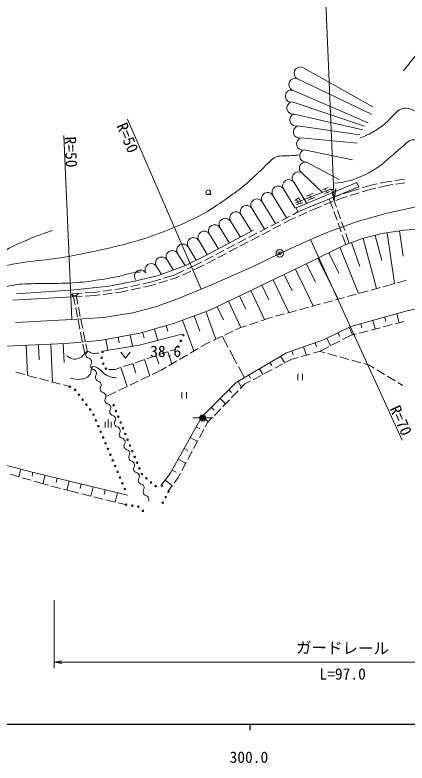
# Model space of a CAD drawing. Units: millimetres at full size, sheet at 1:1000; details may follow other scales. Extents: x 40000 to 680000, y 20000 to 380000.
# Drawn here: x 330108 to 393350, y 198715 to 319446 of the extents above; entities that cross this region are included whole.
import ezdxf
from ezdxf.enums import TextEntityAlignment as Align

# ---------------------------------------------------------------- set-up
doc = ezdxf.new("R2010")
doc.units = ezdxf.units.MM
doc.header["$LTSCALE"] = 1000
doc.header["$PDMODE"] = 32
doc.header["$PDSIZE"] = 500
doc.linetypes.add('CHAIN', pattern=[18.5, 12, -1.5, 3.5, -1.5])
for name, color, linetype, lineweight in [('M-BGD', 7, 'Continuous', 13), ('M-BMK', 2, 'CHAIN', 13), ('M-BMK-SRVR', 3, 'Continuous', 13), ('M-STR-HTXT', 7, 'Continuous', 13), ('M-TTL-BAND', 7, 'Continuous', 25)]:
    doc.layers.add(name, color=color, linetype=linetype, lineweight=lineweight)
doc.layers.add('M-BGD-HTXT', color=7, linetype='Continuous')
doc.styles.add('ＭＳ ゴシック', font='')
doc.styles.get('ＭＳ ゴシック').set_extended_font_data('MS Gothic')

# ---------------------------------------------------------------- blocks, each defined once
blk = doc.blocks.new('open_arrow')
at = {"color": 0, "linetype": 'Continuous', "lineweight": -2}
blk.add_lwpolyline([(7.5, 1.25), (0, 0), (7.5, -1.25)], dxfattribs=at)

msp = doc.modelspace()

# ---------------------------------------------------------------- linework, layer by layer
at = {"layer": 'M-BGD'}
for p, q in [((398094, 317193), (392757, 310405)), ((376534, 310961), (387810, 304617)), ((375708, 309139), (387619, 303415)), ((374883, 307318), (387085, 302022)), ((374803, 305425), (386479, 301483)), ((375133, 303452), (386226, 300897)), ((375759, 301558), (385711, 300076)), ((376271, 299601), (385330, 298760)), ((376778, 297666), (384566, 296089)), ((377126, 295704), (382430, 292897)), ((376513, 293853), (379699, 290806)), ((375131, 292407), (377184, 289038)), ((385271, 292397), (375482, 288330)), ((385551, 291724), (385271, 292397)), ((387516, 291956), (388549, 292179)), ((389038, 292285), (390072, 292508)), ((390072, 292508), (390948, 292648)), ((391442, 292728), (392923, 292965)), ((391537, 292144), (393020, 292363)), ((373423, 291366), (375315, 288261)), ((375372, 289130), (380897, 291270)), ((375761, 287657), (385551, 291724)), ((379713, 291235), (380606, 291623)), ((380131, 291416), (380475, 290772)), ((380897, 291270), (381368, 291304)), ((384241, 290976), (383052, 290567)), ((385639, 291395), (384241, 290976)), ((386100, 290897), (387001, 291175)), ((387516, 291956), (386118, 291538)), ((387001, 291175), (388329, 291498)), ((388815, 291616), (390142, 291939)), ((390142, 291939), (391042, 292071)), ((361277, 290460), (361777, 290460)), ((371715, 290325), (373923, 286702)), ((375268, 289504), (375891, 289926)), ((375891, 289926), (376276, 289075)), ((377144, 290217), (378197, 290702)), ((377352, 289546), (378501, 289982)), ((377942, 289770), (377601, 290427)), ((380025, 290584), (380855, 290930)), ((381378, 288186), (380813, 289755)), ((382580, 290405), (381391, 289996)), ((381391, 289996), (381955, 288408)), ((381863, 289512), (382810, 289882)), ((382810, 289882), (383711, 290160)), ((384189, 290308), (385622, 290750)), ((370007, 289285), (372144, 285778)), ((375533, 289684), (375848, 288951)), ((375538, 288860), (376514, 289144)), ((378588, 288231), (379535, 288601)), ((380001, 288783), (381398, 289330)), ((368299, 288244), (370365, 284854)), ((374908, 287214), (375761, 287657)), ((375482, 288330), (375761, 287657)), ((375818, 286970), (377183, 287591)), ((377638, 287799), (378588, 288231)), ((382057, 286304), (381548, 287716)), ((382123, 287937), (382625, 286523)), ((364884, 286162), (366464, 283569)), ((366591, 287203), (368240, 284499)), ((373134, 286292), (374465, 286984)), ((373463, 285833), (374413, 286330)), ((374413, 286330), (375363, 286763)), ((363176, 285121), (364688, 282640)), ((369584, 284449), (370915, 285140)), ((371359, 285371), (372690, 286062)), ((371692, 284905), (373020, 285601)), ((382735, 284423), (382226, 285834)), ((382793, 286052), (383295, 284639)), ((392871, 284706), (398905, 285132)), ((368609, 284692), (360664, 280533)), ((361468, 284081), (362913, 281710)), ((367809, 283527), (369140, 284218)), ((368148, 283049), (369477, 283745)), ((369920, 283977), (371249, 284673)), ((383470, 282383), (382904, 283953)), ((383463, 284168), (384027, 282580)), ((386193, 283345), (389339, 284186)), ((388194, 283880), (389275, 279838)), ((389339, 284186), (392871, 284706)), ((390145, 284305), (391349, 276123)), ((392124, 284596), (392726, 280505)), ((359760, 283040), (361137, 280780)), ((366034, 282605), (367365, 283297)), ((366376, 282122), (367705, 282817)), ((383077, 282244), (386193, 283345)), ((384375, 282703), (385735, 278854)), ((386262, 283364), (388423, 275280)), ((358052, 281999), (359347, 279874)), ((362484, 280762), (363815, 281453)), ((364259, 281684), (365590, 282375)), ((364605, 281194), (365933, 281890)), ((377694, 279565), (383077, 282244)), ((382519, 281966), (385508, 274480)), ((356344, 280958), (357558, 278989)), ((360664, 280533), (357627, 279014)), ((360709, 279840), (362040, 280531)), ((362833, 280266), (364162, 280962)), ((378938, 280184), (382226, 273579)), ((380728, 281075), (382372, 277773)), ((357627, 279014), (353093, 277355)), ((354642, 279909), (355641, 278287)), ((357827, 278427), (359412, 279167)), ((359412, 279167), (360265, 279610)), ((359668, 278609), (360618, 279106)), ((361061, 279338), (362390, 280034)), ((361672, 271853), (377694, 279565)), ((377143, 279302), (378577, 276323)), ((352939, 278859), (353724, 277586)), ((355788, 277476), (357374, 278216)), ((357120, 277477), (358491, 278086)), ((358948, 278289), (359668, 278609)), ((375341, 278434), (378209, 272476)), ((353093, 277355), (349121, 276420)), ((351969, 276323), (353639, 276827)), ((353298, 276137), (354731, 276580)), ((354118, 276972), (355788, 277476)), ((355209, 276727), (355943, 276954)), ((355943, 276954), (356663, 277274)), ((371737, 276699), (374288, 271400)), ((373539, 277567), (374814, 274917)), ((391790, 276227), (393230, 276645)), ((345265, 275696), (339703, 275088)), ((349121, 276420), (345265, 275696)), ((347043, 275263), (348284, 275530)), ((348773, 275635), (350239, 275951)), ((348871, 275077), (350338, 275390)), ((350728, 276056), (351969, 276323)), ((350827, 275494), (352087, 275763)), ((352087, 275763), (352820, 275990)), ((369935, 275831), (371059, 273496)), ((387583, 275049), (389030, 275446)), ((389512, 275578), (390278, 275789)), ((390278, 275789), (391309, 276088)), ((393349, 271677), (410788, 275607)), ((339703, 275088), (330356, 274457)), ((339371, 274182), (339075, 274381)), ((339371, 274463), (340920, 274555)), ((339371, 273938), (339371, 274463)), ((340070, 274205), (339371, 274182)), ((339518, 274187), (339816, 272672)), ((340263, 272767), (339982, 274202)), ((340402, 274524), (340070, 274205)), ((341420, 274584), (342969, 274676)), ((341436, 274074), (343002, 274177)), ((342969, 274676), (343769, 274791)), ((343002, 274177), (343822, 274282)), ((344264, 274863), (345748, 275077)), ((344318, 274345), (345806, 274535)), ((346243, 275148), (347043, 275263)), ((346302, 274599), (347122, 274704)), ((347122, 274704), (348382, 274972)), ((366331, 274096), (367349, 271980)), ((368133, 274964), (370381, 270294)), ((383726, 273990), (385172, 274387)), ((385654, 274520), (387101, 274917)), ((329753, 273401), (339371, 273938)), ((339371, 273938), (340937, 274041)), ((364529, 273229), (366566, 268997)), ((379868, 272932), (381315, 273329)), ((381797, 273461), (383244, 273858)), ((339912, 272181), (340201, 270709)), ((340648, 270804), (340359, 272276)), ((355830, 269703), (361672, 271853)), ((362727, 272361), (363753, 270230)), ((374082, 271344), (375529, 271741)), ((376011, 271873), (377458, 272270)), ((377940, 272402), (379386, 272799)), ((384286, 269158), (393349, 271677)), ((359017, 270876), (359931, 268393)), ((360894, 271567), (362527, 267128)), ((369825, 270104), (370905, 270472)), ((370905, 270472), (371672, 270682)), ((372154, 270814), (373600, 271211)), ((389761, 270680), (389952, 269992)), ((391688, 271215), (392089, 269774)), ((340298, 270218), (340587, 268747)), ((341033, 268842), (340744, 270314)), ((350237, 268068), (355830, 269703)), ((354514, 269319), (354781, 268406)), ((357140, 270186), (358967, 265219)), ((366377, 268933), (367458, 269300)), ((367931, 269461), (369351, 269944)), ((385907, 269609), (386085, 268970)), ((387834, 270144), (388216, 268770)), ((390931, 269474), (389479, 269097)), ((392867, 269975), (391415, 269599)), ((340683, 268256), (340972, 266784)), ((341418, 266879), (341129, 268351)), ((343795, 266915), (350237, 268068)), ((350675, 268196), (350932, 267316)), ((352594, 268757), (353128, 266931)), ((363881, 267763), (365240, 268399)), ((365692, 268612), (366377, 268933)), ((379859, 267041), (384286, 269158)), ((382195, 268158), (382495, 267532)), ((384000, 269021), (384572, 267825)), ((387059, 268470), (385607, 268093)), ((388995, 268972), (387543, 268595)), ((338234, 266424), (343795, 266915)), ((344780, 267091), (345099, 265306)), ((346748, 267443), (346908, 266551)), ((348717, 267796), (349040, 265991)), ((350131, 266181), (357042, 267911)), ((362071, 266913), (363429, 267550)), ((363539, 267602), (364505, 265795)), ((373926, 264942), (379859, 267041)), ((380391, 267295), (380990, 266043)), ((382503, 266820), (381169, 266135)), ((384343, 267766), (382948, 267049)), ((385123, 267968), (384343, 267766)), ((305957, 264981), (338234, 266424)), ((331906, 266141), (332122, 261293)), ((333904, 266231), (334012, 263806)), ((335902, 266320), (336175, 260212)), ((337900, 266409), (338036, 263355)), ((341068, 266293), (341366, 264778)), ((341795, 264953), (341514, 266388)), ((344290, 265165), (350131, 266181)), ((358386, 264875), (359678, 265638)), ((360108, 265893), (360933, 266380)), ((360933, 266380), (361618, 266701)), ((376644, 265903), (377123, 264551)), ((378530, 266570), (378769, 265894)), ((380724, 265907), (379328, 265190)), ((347172, 265035), (347922, 264035)), ((347922, 264035), (348672, 265035)), ((351379, 263955), (352803, 264427)), ((352890, 264458), (353322, 263158)), ((353277, 264585), (354701, 265057)), ((354788, 265089), (355438, 263133)), ((355176, 265214), (356037, 265500)), ((356664, 263858), (357956, 264621)), ((364741, 265354), (365920, 263149)), ((365798, 260115), (373926, 264942)), ((374759, 265236), (374970, 264639)), ((377721, 264724), (376280, 264307)), ((379328, 265190), (378201, 264863)), ((379235, 265163), (380098, 264922)), ((380579, 264787), (382024, 264383)), ((349094, 263198), (349604, 261661)), ((349481, 263325), (350905, 263798)), ((350992, 263828), (351856, 261226)), ((354943, 262840), (356234, 263603)), ((371246, 263350), (371519, 262890)), ((372966, 264372), (373613, 263281)), ((374673, 263841), (373811, 263386)), ((375800, 264168), (374673, 263841)), ((382506, 264249), (383950, 263845)), ((384432, 263710), (385877, 263307)), ((345246, 262235), (346247, 262252)), ((346247, 262252), (347108, 262538)), ((347196, 262568), (348217, 259494)), ((347583, 262696), (349006, 263168)), ((352243, 261411), (353687, 262098)), ((353687, 262098), (354512, 262586)), ((366156, 262709), (367123, 260902)), ((369527, 262329), (370073, 261409)), ((371601, 262217), (370275, 261516)), ((373369, 263152), (372043, 262451)), ((386358, 263172), (387221, 262931)), ((387221, 262931), (388026, 262444)), ((388454, 262185), (389738, 261409)), ((330223, 261799), (331673, 261413)), ((332156, 261284), (333605, 260897)), ((350437, 260551), (351792, 261196)), ((367807, 261308), (368091, 260829)), ((369833, 261282), (368507, 260581)), ((375748, 261510), (375748, 260510)), ((376498, 260510), (376498, 261510)), ((390166, 261150), (391449, 260374)), ((334088, 260768), (335538, 260382)), ((336021, 260253), (337470, 259867)), ((337953, 259738), (338856, 259497)), ((348632, 259691), (349986, 260336)), ((360245, 254600), (365798, 260115)), ((366087, 260287), (366656, 259329)), ((367203, 259892), (366449, 259117)), ((368065, 260348), (367203, 259892)), ((391877, 260115), (392682, 259628)), ((344930, 257929), (346374, 258617)), ((346826, 258832), (348180, 259476)), ((357009, 258547), (357009, 257547)), ((357759, 257547), (357759, 258547)), ((364618, 258943), (365050, 258507)), ((366101, 258758), (365055, 257683)), ((363199, 257533), (364063, 256663)), ((364707, 257324), (363661, 256249)), ((361779, 256124), (362236, 255664)), ((363312, 255891), (362267, 254815)), ((303367, 253539), (332645, 245726)), ((344632, 252892), (344632, 253767)), ((345132, 252892), (345132, 254142)), ((345632, 252892), (345632, 253767)), ((355145, 245423), (360245, 254600)), ((358780, 254408), (362074, 254421)), ((360360, 254715), (361274, 253794)), ((361164, 253681), (360800, 252997)), ((361918, 254457), (361164, 253681)), ((359353, 252994), (359926, 252675)), ((360565, 252556), (359860, 251232)), ((358381, 251246), (359529, 250608)), ((359626, 250790), (358921, 249466)), ((357409, 249498), (358015, 249161)), ((358686, 249025), (357981, 247701)), ((356438, 247750), (357649, 247076)), ((357746, 247259), (357041, 245935)), ((329355, 245335), (330793, 244910)), ((331080, 246143), (330754, 244922)), ((332645, 245726), (348243, 241948)), ((333015, 245636), (332866, 245022)), ((334959, 245165), (334625, 243788)), ((353707, 243579), (355145, 245423)), ((355466, 246001), (356096, 245651)), ((356806, 245494), (356442, 244809)), ((331273, 244768), (332711, 244343)), ((333191, 244202), (334271, 243882)), ((334271, 243882), (335534, 243546)), ((336903, 244694), (336736, 244006)), ((338846, 244224), (338491, 242758)), ((354322, 244367), (355459, 243481)), ((356442, 244809), (355775, 243908)), ((336018, 243417), (337467, 243031)), ((337950, 242902), (339213, 242566)), ((340790, 243753), (340613, 243020)), ((342734, 243282), (342372, 241790)), ((344678, 242811), (344497, 242065)), ((355478, 243507), (354811, 242606)), ((339213, 242566), (340407, 242273)), ((340893, 242153), (342349, 241796)), ((342835, 241676), (344292, 241319)), ((346622, 242341), (346257, 240836)), ((344777, 241199), (346234, 240841)), ((346720, 240722), (347914, 240429))]:
    msp.add_line(p, q, dxfattribs=at)
for centre, radius in [((361277, 290835), 375), ((356869, 266854), 125), ((357260, 267774), 125), ((356479, 265933), 125), ((344232, 265054), 125), ((344076, 264135), 125), ((344337, 263169), 125), ((344782, 262368), 125), ((338970, 259445), 125), ((339814, 258948), 125), ((340421, 258153), 125), ((341027, 257358), 125), ((341633, 256563), 125), ((346020, 256451), 125), ((342240, 255768), 125), ((342781, 254935), 125), ((346397, 255525), 125), ((360370, 254415), 500), ((360370, 254415), 400), ((343168, 254013), 125), ((346775, 254599), 125), ((347152, 253673), 125), ((360370, 254415), 300), ((360370, 254415), 200), ((360370, 254415), 100), ((360370, 254415), 20), ((343556, 253091), 125), ((347530, 252747), 125), ((343944, 252169), 125), ((344331, 251248), 125), ((347907, 251821), 125), ((344719, 250326), 125), ((348285, 250895), 125), ((348663, 249969), 125), ((345107, 249404), 125), ((349040, 249043), 125), ((345495, 248482), 125), ((345882, 247560), 125), ((349418, 248117), 125), ((346270, 246639), 125), ((349795, 247191), 125), ((350173, 246265), 125), ((346658, 245717), 125), ((350575, 245356), 125), ((347045, 244795), 125), ((347433, 243873), 125), ((351303, 244671), 125), ((352032, 243986), 125), ((347821, 242952), 125), ((352803, 243419), 125), ((353801, 243485), 125), ((354402, 241626), 125), ((354869, 242510), 125), ((348037, 240409), 125), ((349025, 240254), 125), ((353934, 240742), 125), ((350013, 240098), 125), ((350736, 239416), 125)]:
    msp.add_circle(centre, radius, dxfattribs=at)
for centre, radius, start, end in [((376121, 310050), 1000, 65.61294, 245.61294), ((375295, 308228), 1000, 65.61294, 245.61294), ((374715, 306332), 1000, 80.35477, 260.35477), ((374968, 304439), 1000, 99.49937, 279.49937), ((375447, 302503), 1000, 108.2992, 288.2992), ((376017, 300568), 1000, 104.69739, 284.69739), ((376524, 298634), 1000, 104.69739, 284.69739), ((377032, 296699), 1000, 104.69739, 275.41875), ((376979, 294720), 981, 86.29676, 231.18022), ((375822, 293130), 1000, 46.28581, 211.35907), ((374277, 291887), 1000, 31.35907, 211.35907), ((372569, 290846), 1000, 31.35907, 211.35907), ((369153, 288764), 1000, 31.35907, 211.35907), ((370861, 289805), 1000, 31.35907, 211.35907), ((367445, 287723), 1000, 31.35907, 211.35907), ((365738, 286683), 1000, 31.35907, 211.35907), ((364030, 285642), 1000, 31.35907, 211.35907), ((362322, 284601), 1000, 31.35907, 211.35907), ((360614, 283560), 1000, 31.35907, 211.35907), ((358906, 282519), 1000, 31.35907, 211.35907), ((355493, 280433), 1000, 31.65118, 211.65118), ((357198, 281479), 1000, 31.35907, 211.35907), ((353791, 279384), 1000, 31.65118, 211.65118), ((352088, 278334), 1000, 31.65118, 211.65118), ((350386, 277285), 1000, 31.65118, 211.65118), ((342168, 264652), 625, 149.47962, 255.73982), ((341860, 263440), 625, 329.47962, 75.73982), ((342937, 262805), 625, 149.47962, 255.73982), ((342629, 261594), 625, 329.47962, 75.73982), ((343705, 260959), 625, 149.47962, 255.73982), ((343398, 259747), 625, 329.47962, 75.73982), ((344474, 259113), 625, 149.47962, 255.73982), ((344166, 257901), 625, 329.47962, 75.73982), ((345243, 257266), 625, 149.47962, 255.73982), ((344935, 256055), 625, 329.47962, 75.73982), ((346012, 255420), 625, 149.47962, 255.73982), ((345704, 254209), 625, 329.47962, 75.73982), ((346781, 253574), 625, 149.47962, 255.73982), ((346473, 252362), 625, 329.47962, 75.73982), ((347550, 251728), 625, 149.47962, 255.73982), ((347242, 250516), 625, 329.47962, 75.73982), ((348319, 249881), 625, 149.47962, 255.73982), ((348011, 248670), 625, 329.47962, 75.73982), ((349088, 248035), 625, 149.47962, 255.73982), ((348780, 246823), 625, 329.47962, 75.73982), ((349857, 246189), 625, 149.47962, 255.73982), ((349549, 244977), 625, 329.47962, 75.73982), ((350626, 244342), 625, 149.47962, 255.73982), ((350318, 243131), 625, 329.47962, 75.73982), ((351394, 242496), 625, 149.47962, 255.73982), ((351087, 241285), 625, 329.47962, 75.73982)]:
    msp.add_arc(centre, radius, start, end, dxfattribs=at)
for points, knots in [([(385813, 299631), (386716, 299973), (387004, 300091), (387721, 300479), (388548, 300926), (388983, 301236), (389714, 301827), (390350, 302341), (390596, 302751), (391198, 303303), (391562, 303636), (391718, 303899), (392156, 304126), (392517, 304312), (392751, 304413), (393157, 304405), (393679, 304395), (393972, 304268), (394446, 304049), (395241, 303682), (395658, 303406), (396362, 302887), (397389, 302132), (397888, 301610), (398822, 300742), (399484, 300126), (399800, 299724), (400467, 299114), (400902, 298716), (401150, 298487), (401654, 298181), (401842, 298067), (401910, 298022), (402145, 297905)], [0, 0, 0, 0, 1, 1, 1, 2, 2, 2, 3, 3, 3, 4, 4, 4, 5, 5, 5, 6, 6, 6, 7, 7, 7, 8, 8, 8, 9, 9, 9, 10, 10, 10, 11, 11, 11, 11]), ([(381704, 292320), (382534, 292380), (382808, 292423), (383502, 292566), (384574, 292788), (385146, 293049), (386147, 293491), (387211, 293960), (387784, 294291), (388742, 294949), (389638, 295564), (390047, 296032), (390879, 296730), (391619, 297350), (392029, 297702), (392765, 298328), (393080, 298597), (393213, 298809), (393571, 299018), (393788, 299144), (393913, 299229), (394159, 299278), (394374, 299321), (394509, 299313), (394721, 299255), (395144, 299139), (395344, 298968), (395723, 298746), (396261, 298431), (396553, 298236), (397053, 297864), (397375, 297625), (397484, 297542), (397858, 297230)], [0, 0, 0, 0, 1, 1, 1, 2, 2, 2, 3, 3, 3, 4, 4, 4, 5, 5, 5, 6, 6, 6, 7, 7, 7, 8, 8, 8, 9, 9, 9, 10, 10, 10, 11, 11, 11, 11]), ([(375868, 296872), (375606, 296820), (375527, 296812), (375308, 296783), (374623, 296689), (374228, 296773), (373540, 296706), (372991, 296653), (372644, 296743), (372141, 296515), (371766, 296346), (371613, 296148), (371301, 295879), (370582, 295261), (370263, 294824), (369571, 294175), (368476, 293147), (367859, 292572), (366710, 291606), (366100, 291093), (365717, 290859), (365069, 290397), (363569, 289327), (362735, 288713), (361164, 287751), (359856, 286951), (359056, 286617), (357666, 285971), (355985, 285189), (355011, 284820), (353277, 284164), (351795, 283604), (350946, 283333), (349423, 282892), (346962, 282180), (345554, 281886), (343051, 281341), (340699, 280828), (339376, 280557), (336996, 280196), (335100, 279908), (334023, 279851), (332124, 279585), (331028, 279432), (330407, 279377), (329326, 279140), (328412, 278940), (327898, 278812), (327023, 278479), (325837, 278026), (325420, 277717), (324174, 276914)], [0, 0, 0, 0, 1, 1, 1, 2, 2, 2, 3, 3, 3, 4, 4, 4, 5, 5, 5, 6, 6, 6, 7, 7, 7, 8, 8, 8, 9, 9, 9, 10, 10, 10, 11, 11, 11, 12, 12, 12, 13, 13, 13, 14, 14, 14, 15, 15, 15, 16, 16, 16, 17, 17, 17, 17]), ([(319377, 277526), (320945, 278052), (321383, 278219), (322646, 278721), (324677, 279528), (325747, 280138), (327721, 281075), (329211, 281781), (330015, 282242), (331525, 282906), (333286, 283681), (333912, 283895), (336117, 284687)], [0, 0, 0, 0, 1, 1, 1, 2, 2, 2, 3, 3, 3, 4, 4, 4, 4]), ([(328017, 275344), (328767, 275596), (329000, 275677), (329651, 275807), (330260, 275930), (330609, 275966), (331228, 276011), (332785, 276125), (333663, 276059), (335224, 276100), (337142, 276150), (338221, 276099), (340133, 276253), (341527, 276364), (342300, 276505), (343682, 276711), (344839, 276883), (345488, 276980), (346633, 277219), (347791, 277461), (348410, 277758), (349584, 277894), (349906, 277931), (350023, 277951), (350411, 277970)], [0, 0, 0, 0, 1, 1, 1, 2, 2, 2, 3, 3, 3, 4, 4, 4, 5, 5, 5, 6, 6, 6, 7, 7, 7, 8, 8, 8, 8]), ([(338488, 264418), (338930, 264130), (339162, 263944), (339658, 263922), (340026, 263905), (340268, 263903), (340587, 264087), (340939, 264291), (341057, 264513), (341366, 264778), (341519, 264910), (341569, 265058), (341765, 265107), (342080, 265185), (342239, 264919), (342558, 264863), (342965, 264792), (343147, 264824), (343614, 264876)], [0, 0, 0, 0, 1, 1, 1, 2, 2, 2, 3, 3, 3, 4, 4, 4, 5, 5, 5, 6, 6, 6, 6]), ([(338997, 260805), (339763, 260673), (340065, 260574), (340739, 260678), (341073, 260730), (341289, 260709), (341579, 260882), (341881, 261062), (342046, 261199), (342240, 261492), (342431, 261781), (342312, 262032), (342431, 262357), (342475, 262476), (342490, 262574), (342602, 262633), (342895, 262788), (343146, 262634), (343436, 262472), (343842, 262245), (343962, 261968), (344339, 261696), (344731, 261413), (344949, 261225), (345408, 261072), (345813, 260938), (346011, 260923), (346489, 260907)], [0, 0, 0, 0, 1, 1, 1, 2, 2, 2, 3, 3, 3, 4, 4, 4, 5, 5, 5, 6, 6, 6, 7, 7, 7, 8, 8, 8, 9, 9, 9, 9])]:
    msp.add_open_spline(points, degree=3, knots=knots, dxfattribs=at)
msp.add_point((360370, 254415), dxfattribs=at)
at = {"layer": 'M-BMK'}
for p, q in [((385546, 286143), (390126, 287451)), ((390126, 287451), (395049, 288526)), ((380826, 284507), (385546, 286143)), ((377788, 283229), (380826, 284507)), ((372819, 280970), (377788, 283229)), ((368644, 278914), (372819, 280970)), ((362069, 276001), (368644, 278914)), ((356212, 273555), (362069, 276001)), ((352753, 272324), (356212, 273555)), ((349139, 271358), (352753, 272324)), ((339278, 270299), (344372, 270595)), ((344372, 270595), (349139, 271358)), ((311708, 268862), (339278, 270299))]:
    msp.add_line(p, q, dxfattribs=at)
at = {"layer": 'M-BMK-SRVR'}
msp.add_circle((372819, 280970), 600, dxfattribs=at)
msp.add_point((372819, 280970), dxfattribs=at)
at = {"layer": 'M-STR-HTXT'}
for p, q in [((360130, 275191), (348282, 302633)), ((339278, 270299), (338008, 300012)), ((392558, 250799), (377788, 283229)), ((336438, 225000), (336438, 214000)), ((336438, 215000), (429495, 215000))]:
    msp.add_line(p, q, dxfattribs=at)
msp.add_lwpolyline([(381600, 289409), (380229, 321463), (401479, 321463)], dxfattribs=at)
at = {"layer": 'M-TTL-BAND'}
for p, q in [((40000, 205000), (579000, 205000)), ((368000, 205000), (368000, 204000))]:
    msp.add_line(p, q, dxfattribs=at)

# ---------------------------------------------------------------- block references
at = {"layer": 'M-STR-HTXT', "xscale": 267, "yscale": 267, "rotation": 92.4}
msp.add_blockref('open_arrow', (381600, 289409), dxfattribs=at)
at = {"layer": 'M-STR-HTXT', "xscale": 167, "yscale": 167}
msp.add_blockref('open_arrow', (336438, 215000), dxfattribs=at)

# ---------------------------------------------------------------- texts
at = {"layer": 'M-BGD-HTXT', "style": 'ＭＳ ゴシック'}
msp.add_text('38.6', height=1833, dxfattribs=at).set_placement((354416, 263694), align=Align.BOTTOM_CENTER)
at = {"layer": 'M-STR-HTXT', "style": 'ＭＳ ゴシック'}
for s, rotation, p in [('R=50', 293.353, (348271, 299638)), ('R=50', 272.447, (339149, 297329)), ('R=70', 294.485, (392366, 254010))]:
    msp.add_text(s, height=1833, rotation=rotation, dxfattribs=at).set_placement(p, align=Align.MIDDLE_CENTER)
msp.add_text('ガードレール', height=1833, rotation=359.362, dxfattribs=at).set_placement((382934, 215816), align=Align.BOTTOM_CENTER)
msp.add_text('L=97.0', height=1833, dxfattribs=at).set_placement((382966, 211625), align=Align.BOTTOM_CENTER)
at = {"layer": 'M-TTL-BAND', "style": 'ＭＳ ゴシック'}
msp.add_text('300.0', height=1833, dxfattribs=at).set_placement((367844, 198195), align=Align.BOTTOM_CENTER)

doc.saveas('drawing.dxf')
